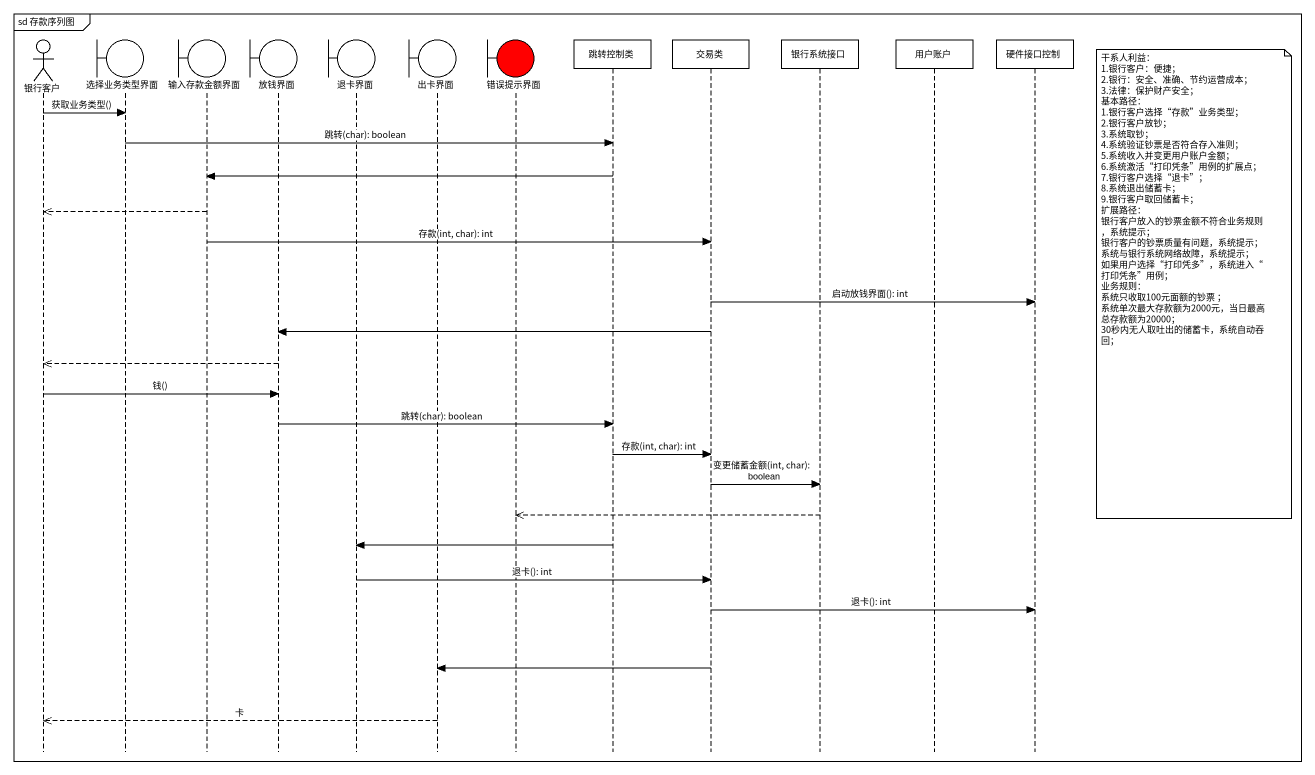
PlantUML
@startuml
mainframe sd 存款序列图
hide footbox
actor 银行客户
boundary 选择业务类型界面
boundary 输入存款金额界面
boundary 放钱界面
boundary 退卡界面
boundary 出卡界面
boundary 错误提示界面 #FF0000
participant 跳转控制类
participant 交易类
participant 银行系统接口
participant 用户账户
participant 硬件接口控制

银行客户 -> 选择业务类型界面 : 获取业务类型()
选择业务类型界面 -> 跳转控制类 : 跳转(char): boolean
跳转控制类 -> 输入存款金额界面
输入存款金额界面 -->> 银行客户
输入存款金额界面 -> 交易类 : 存款(int, char): int
note right of 硬件接口控制
  干系人利益：
  1.银行客户：便捷；
  2.银行：安全、准确、节约运营成本；
  3.法律：保护财产安全；
  基本路径：
  1.银行客户选择“存款”业务类型；
  2.银行客户放钞；
  3.系统取钞；
  4.系统验证钞票是否符合存入准则；
  5.系统收入并变更用户账户金额；
  6.系统激活“打印凭条”用例的扩展点；
  7.银行客户选择“退卡”；
  8.系统退出储蓄卡；
  9.银行客户取回储蓄卡；
  扩展路径：
  银行客户放入的钞票金额不符合业务规则，系统提示；
  银行客户的钞票质量有问题，系统提示；
  系统与银行系统网络故障，系统提示；
  如果用户选择“打印凭多”，系统进入“打印凭条”用例；
  业务规则：
  系统只收取100元面额的钞票 ；
  系统单次最大存款额为2000元，当日最高总存款额为20000；
  30秒内无人取吐出的储蓄卡，系统自动吞回；
end note
交易类 -> 硬件接口控制 : 启动放钱界面(): int
交易类 -> 放钱界面
放钱界面 -->> 银行客户
银行客户 -> 放钱界面 : 钱()
放钱界面 -> 跳转控制类 : 跳转(char): boolean
跳转控制类 -> 交易类 : 存款(int, char): int
交易类 -> 银行系统接口 : 变更储蓄金额(int, char): boolean
银行系统接口 -->> 错误提示界面
跳转控制类 -> 退卡界面
退卡界面 -> 交易类 : 退卡(): int
交易类 -> 硬件接口控制 : 退卡(): int
交易类 -> 出卡界面
出卡界面 -->> 银行客户 : 卡
@enduml
